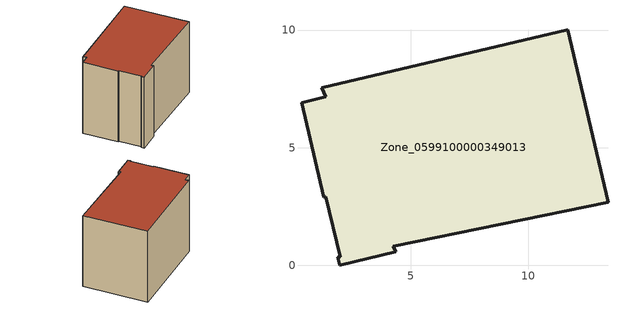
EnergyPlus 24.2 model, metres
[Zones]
Zone_0599100000349013
 floor ground (C_G): 1.91,0.33 2.01,0.35 1.4,2.9 1.31,2.88 0.36,6.91 1.39,7.16 1.21,7.54 11.68,10.01 13.4,2.68 4.26,0.81 4.38,0.56 1.99,0 z0
 wall outside (C_F): 4.26,0.81 13.4,2.68 11.68,10.01 1.21,7.54 1.39,7.16 0.36,6.91 1.31,2.88 1.4,2.9 2.01,0.35 1.91,0.33 1.99,0 4.38,0.56 4.26,0.81 z0:8.9
 roof outside (C_R): 2.01,0.35 1.91,0.33 1.99,0 4.38,0.56 4.26,0.81 13.4,2.68 11.68,10.01 1.21,7.54 1.39,7.16 0.36,6.91 1.31,2.88 1.4,2.9 z8.9
[BUILDING]
Pand.0599100000349013: North Axis=0; Terrain=City; Loads Convergence Tolerance Value=0.04; Temperature Convergence Tolerance Value=0.4; Solar Distribution=FullExterior; Maximum Number of Warmup Days=25; Minimum Number of Warmup Days=1
[Site:Location]
Rotterdam.The.Hague.AP_ZH_NLD Design_Conditions: Latitude=51.96; Longitude=4.45; Time Zone=1; Elevation=-4.5
[SITE:GROUNDTEMPERATURE:BUILDINGSURFACE]
18, 18, 18, 18, 18, 18, 18, 18, 18, 18, 18, 18
[MATERIAL] Thermal Absorptance=0.9; Solar Absorptance=0.7; Visible Absorptance=0.7
Name | Roughness | Thickness | Conductivity | Density | Specific Heat
G.D.1992-2005 | MediumSmooth | 0.15 | 0.06 | 540 | 1210
F.D.1992-2005 | Rough | 0.3 | 0.12 | 1920 | 840
R.D.1992-2005 | MediumRough | 0.2 | 0.08 | 1500 | 1000
[CONSTRUCTION]
C_G: G.D.1992-2005
C_F: F.D.1992-2005
C_R: R.D.1992-2005
[ZONE]
Zone_0599100000349013: Type=1; Multiplier=1; Ceiling Height=Autocalculate; Volume=Autocalculate; Floor Area=autocalculate; Part of Total Floor Area=Yes
[ZONEINFILTRATION:DESIGNFLOWRATE]
Infil_Zone_0599100000349013: Zone or ZoneList or Space or SpaceList=Zone_0599100000349013; Schedule=AlwaysOn; Design Flow Rate Calculation Method=Flow/Area; Flow Rate per Floor Area=0.0021; Constant Term Coefficient=1; Temperature Term Coefficient=0; Velocity Term Coefficient=0; Velocity Squared Term Coefficient=0
[HVACTEMPLATE:ZONE:IDEALLOADSAIRSYSTEM]
Zone_0599100000349013: Maximum Heating Supply Air Temperature=50; Minimum Cooling Supply Air Temperature=13; Maximum Heating Supply Air Humidity Ratio=0.0156; Minimum Cooling Supply Air Humidity Ratio=0.0077; Heating Limit=NoLimit; Cooling Limit=NoLimit; Dehumidification Control Type=ConstantSensibleHeatRatio; Cooling Sensible Heat Ratio=0.7; Dehumidification Setpoint=60; Humidification Control Type=None; Humidification Setpoint=30; Outdoor Air Method=None; Outdoor Air Flow Rate per Person=0.00944; Outdoor Air Flow Rate per Zone Floor Area=0; Outdoor Air Flow Rate per Zone=0; Demand Controlled Ventilation Type=None; Outdoor Air Economizer Type=NoEconomizer; Heat Recovery Type=None; Sensible Heat Recovery Effectiveness=0.7; Latent Heat Recovery Effectiveness=0.65
[ZONECONTROL:THERMOSTAT]
ThermostatControl_Zone_0599100000349013: Zone or ZoneList=Zone_0599100000349013; Control Type Schedule=DualSetpointControlType; Control 1=Thermostat_Zone_0599100000349013; Temperature Difference Between Cutout And Setpoint=0
[THERMOSTATSETPOINT:DUALSETPOINT]
Thermostat_Zone_0599100000349013: Heating Setpoint Temperature Schedule=HeatingSetpoint_Zone_0599100000349013; Cooling Setpoint Temperature Schedule=CoolingSetpoint_Zone_0599100000349013
[SCHEDULE:COMPACT]
HeatingSetpoint_Zone_0599100000349013: Through: 12/31, For: AllDays, Until: 24:00, 21
CoolingSetpoint_Zone_0599100000349013: Through: 12/31, For: AllDays, Until: 24:00, 24
DualSetpointControlType: Through: 12/31, For: AllDays, Until: 24:00, 4
AlwaysOn: Through: 12/31, For: AllDays, Until: 24:00, 1
